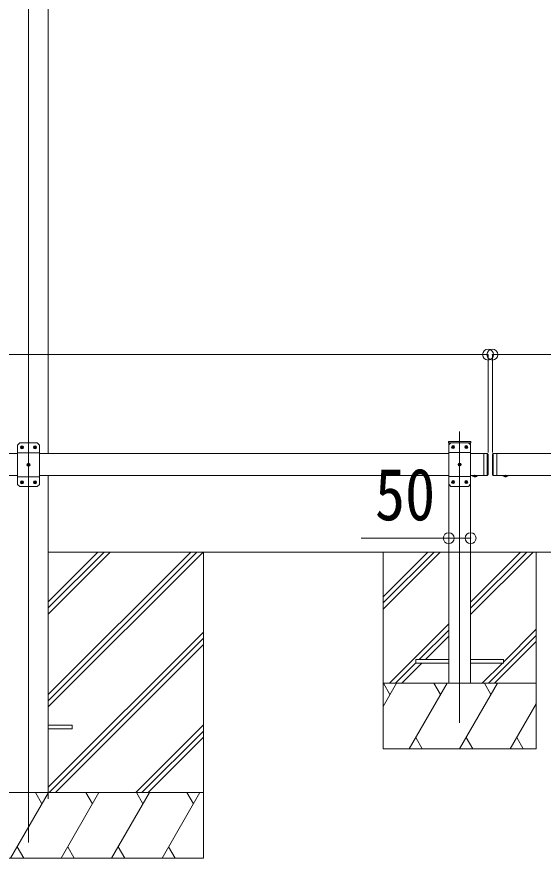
# Model space of a CAD drawing. Units: millimetres at full size; details may follow other scales. Extents: x -6988 to 7066, y -4877 to 4823.
# Drawn here: x 2466 to 3669, y -2418 to -494 of the extents above; entities that cross this region are included whole.
import ezdxf
from ezdxf.enums import TextEntityAlignment as Align

# ---------------------------------------------------------------- set-up
doc = ezdxf.new("R2010")
doc.units = ezdxf.units.MM
doc.header["$LTSCALE"] = 25
doc.header["$PDMODE"] = 32
doc.header["$PDSIZE"] = 25
for name, color, linetype, lineweight in [('0-0_0', 7, 'Continuous', 9), ('0-1_本体', 4, 'Continuous', 9), ('0-2_部品', 7, 'Continuous', 9), ('0-4_TABLE1', 3, 'Continuous', 9), ('0-5_DIM1', 3, 'Continuous', 9), ('0-8_PARTS2', 2, 'Continuous', 9), ('0-A_寸法', 6, 'Continuous', 9), ('0-B_EXTLINE', 6, 'Continuous', 9)]:
    doc.layers.add(name, color=color, linetype=linetype, lineweight=lineweight)
doc.styles.add('ＭＳ ゴシック', font='')
doc.styles.get('ＭＳ ゴシック').set_extended_font_data('MS Gothic')

msp = doc.modelspace()

# ---------------------------------------------------------------- linework, layer by layer
at = {"layer": '0-0_0'}
for p, q in [((2537.57, -1717.54), (3453.37, -1717.54)), ((2537.57, -2071.6), (2891.63, -1717.54)), ((2537.57, -2043.32), (2863.35, -1717.54)), ((2537.57, -2057.46), (2877.49, -1717.54)), ((2537.57, -1859.47), (2679.5, -1717.54)), ((2537.57, -1845.33), (2665.36, -1717.54)), ((2537.57, -1831.19), (2651.21, -1717.54)), ((2892.37, -1717.54), (2892.37, -2417.54)), ((3050.97, -1717.54), (3962.05, -1717.54)), ((4045.76, -1717.54), (3134.69, -1717.54)), ((3303.37, -1717.54), (3303.37, -2167.54)), ((3303.37, -1819.89), (3405.72, -1717.54)), ((3303.37, -1834.03), (3419.86, -1717.54)), ((3303.37, -1848.17), (3434, -1717.54)), ((3503.37, -1717.54), (3770.37, -1717.54)), ((3503.37, -1860.3), (3646.13, -1717.54)), ((3503.37, -1846.16), (3631.99, -1717.54)), ((3503.37, -1832.02), (3617.85, -1717.54)), ((3653.37, -2167.54), (3653.37, -1717.54)), ((3317.84, -2017.54), (3453.37, -1882.02)), ((2537.57, -2255.45), (2892.37, -1900.65)), ((3385.99, -1963.54), (3453.37, -1896.16)), ((3578.37, -1969.15), (3653.37, -1894.15)), ((2539.62, -2267.54), (2892.37, -1914.79)), ((3400.13, -1963.54), (3453.37, -1910.3)), ((3544.12, -2017.54), (3653.37, -1908.29)), ((3558.26, -2017.54), (3653.37, -1922.44)), ((2553.76, -2267.54), (2892.37, -1928.93)), ((3331.99, -2017.54), (3378.37, -1971.16)), ((3346.13, -2017.54), (3392.13, -1971.54)), ((3529.98, -2017.54), (3575.98, -1971.54)), ((3303.37, -2070.65), (3334.03, -2017.54)), ((3303.37, -2017.54), (3653.37, -2017.54)), ((3319.03, -2043.52), (3304.03, -2017.54)), ((3362.9, -2167.54), (3449.5, -2017.54)), ((3434.5, -2043.52), (3419.5, -2017.54)), ((3478.37, -2167.54), (3564.97, -2017.54)), ((3549.97, -2043.52), (3534.97, -2017.54)), ((3593.84, -2167.54), (3653.37, -2064.44)), ((2737.61, -2267.54), (2892.37, -2112.78)), ((2751.75, -2267.54), (2892.37, -2126.92)), ((2765.89, -2267.54), (2892.37, -2141.07)), ((3377.9, -2141.56), (3392.9, -2167.54)), ((3493.37, -2141.56), (3508.37, -2167.54)), ((3608.84, -2141.56), (3623.84, -2167.54)), ((3303.37, -2167.54), (3653.37, -2167.54)), ((2892.37, -2267.54), (2092.37, -2267.54)), ((2451.48, -2417.54), (2538.08, -2267.54)), ((2523.08, -2293.52), (2508.08, -2267.54)), ((2566.95, -2417.54), (2653.55, -2267.54)), ((2638.55, -2293.52), (2623.55, -2267.54)), ((2682.42, -2417.54), (2769.02, -2267.54)), ((2739.02, -2267.54), (2754.02, -2293.52)), ((2797.89, -2417.54), (2884.49, -2267.54)), ((2854.49, -2267.54), (2869.49, -2293.52)), ((2466.48, -2391.56), (2481.48, -2417.54)), ((2581.95, -2391.56), (2596.95, -2417.54)), ((2697.42, -2391.56), (2712.42, -2417.54)), ((2812.89, -2391.56), (2827.89, -2417.54)), ((2092.37, -2417.54), (2892.37, -2417.54))]:
    msp.add_line(p, q, dxfattribs=at)
at = {"layer": '0-1_本体'}
for p, q in [((2537.57, 194.85), (2537.57, -1492.54)), ((2537.57, -1542.54), (2537.57, -2281.53))]:
    msp.add_line(p, q, dxfattribs=at)
at = {"layer": '0-2_部品', "color": 4}
for p, q in [((3453.37, -1963.54), (3378.37, -1963.54)), ((3503.37, -1971.54), (3578.37, -1971.54)), ((2537.57, -2113.04), (2592.37, -2113.04)), ((2592.37, -2113.04), (2592.37, -2122.04)), ((2537.57, -2122.04), (2592.37, -2122.04))]:
    msp.add_line(p, q, dxfattribs=at)
for points in [[(3378.37, -1963.54), (3378.37, -1971.54), (3453.37, -1971.54)], [(3578.37, -1971.54), (3578.37, -1963.54), (3503.37, -1963.54)]]:
    msp.add_lwpolyline(points, dxfattribs=at)
at = {"layer": '0-4_TABLE1'}
for p, q in [((3453.37, -2017.54), (3453.37, -1467.54)), ((3503.37, -1467.54), (3453.37, -1467.54)), ((3503.37, -2017.54), (3503.37, -1467.54)), ((1067.37, -1492.54), (2467.37, -1492.54)), ((2517.37, -1492.54), (3453.37, -1492.54)), ((3503.37, -1492.54), (3533.37, -1492.54)), ((3563.37, -1492.54), (4060.37, -1492.54)), ((1067.37, -1542.54), (2467.37, -1542.54)), ((2517.37, -1542.54), (3453.37, -1542.54)), ((3503.37, -1542.54), (3533.37, -1542.54)), ((3563.37, -1542.54), (4060.37, -1542.54))]:
    msp.add_line(p, q, dxfattribs=at)
at = {"layer": '0-5_DIM1'}
for p, q in [((2472.37, -1468.07), (2467.37, -1473.07)), ((2467.37, -1473.07), (2467.37, -1563.07)), ((2512.37, -1468.07), (2472.37, -1468.07)), ((2476.11, -1477.65), (2475.27, -1477.65)), ((2478.63, -1478.49), (2479.47, -1478.49)), ((2506.11, -1477.65), (2505.27, -1477.65)), ((2508.63, -1478.49), (2509.47, -1478.49)), ((2512.37, -1468.07), (2517.37, -1473.07)), ((2517.37, -1563.07), (2517.37, -1473.07)), ((3453.07, -1467.54), (3453.17, -1465.49)), ((3503.67, -1467.54), (3453.07, -1467.54)), ((3458.37, -1467.54), (3453.37, -1472.54)), ((3453.37, -1472.54), (3453.37, -1562.54)), ((3502.56, -1464.54), (3454.17, -1464.54)), ((3498.37, -1467.54), (3458.37, -1467.54)), ((3462.11, -1477.12), (3461.27, -1477.12)), ((3464.63, -1477.96), (3465.47, -1477.96)), ((3492.11, -1477.12), (3491.27, -1477.12)), ((3494.63, -1477.96), (3495.47, -1477.96)), ((3498.37, -1467.54), (3503.37, -1472.54)), ((3503.37, -1562.54), (3503.37, -1472.54)), ((3503.67, -1467.54), (3503.56, -1465.49)), ((2517.37, -1490.77), (2467.37, -1490.77)), ((3503.37, -1490.24), (3453.37, -1490.24)), ((3533.37, -1492.54), (3533.37, -1542.54)), ((3533.37, -1492.54), (3541.37, -1492.54)), ((3541.37, -1492.54), (3541.37, -1542.54)), ((3543.37, -1494.54), (3541.37, -1492.54)), ((3543.37, -1494.54), (3543.37, -1540.54)), ((3553.37, -1494.54), (3553.37, -1540.54)), ((3555.37, -1492.54), (3555.37, -1542.54)), ((3563.37, -1492.54), (3563.37, -1542.54)), ((2491.11, -1517.65), (2490.27, -1517.65)), ((2493.63, -1518.49), (2494.47, -1518.49)), ((3477.11, -1517.12), (3476.27, -1517.12)), ((3479.63, -1517.96), (3480.47, -1517.96)), ((2517.37, -1545.37), (2467.37, -1545.37)), ((2476.11, -1557.65), (2475.27, -1557.65)), ((2506.11, -1557.65), (2505.27, -1557.65)), ((3503.37, -1544.84), (3453.37, -1544.84)), ((3462.11, -1557.12), (3461.27, -1557.12)), ((3464.63, -1557.96), (3465.47, -1557.96)), ((3492.11, -1557.12), (3491.27, -1557.12)), ((3494.63, -1557.96), (3495.47, -1557.96)), ((3507.47, -1542.54), (3519.27, -1542.54)), ((3507.47, -1542.54), (3507.47, -1543.05)), ((3507.47, -1543.05), (3519.27, -1543.05)), ((3510.87, -1542.54), (3515.87, -1542.54)), ((3519.27, -1542.54), (3519.27, -1543.05)), ((3533.37, -1542.54), (3541.37, -1542.54)), ((3543.37, -1540.54), (3541.37, -1542.54)), ((3553.37, -1540.54), (3555.37, -1542.54)), ((3555.37, -1542.54), (3565.37, -1542.54)), ((3589.27, -1542.54), (3577.47, -1542.54)), ((3577.47, -1542.54), (3577.47, -1543.05)), ((3589.27, -1542.54), (3577.47, -1542.54)), ((3577.47, -1542.54), (3577.47, -1543.05)), ((3589.27, -1543.05), (3577.47, -1543.05)), ((3589.27, -1543.05), (3577.47, -1543.05)), ((3585.87, -1542.54), (3580.87, -1542.54)), ((3585.87, -1542.54), (3580.87, -1542.54)), ((3589.27, -1542.54), (3589.27, -1543.05)), ((3589.27, -1542.54), (3589.27, -1543.05)), ((2472.37, -1568.07), (2467.37, -1563.07)), ((2472.37, -1568.07), (2512.37, -1568.07)), ((2478.63, -1558.49), (2479.47, -1558.49)), ((2508.63, -1558.49), (2509.47, -1558.49)), ((2512.37, -1568.07), (2517.37, -1563.07)), ((3458.37, -1567.54), (3453.37, -1562.54)), ((3458.37, -1567.54), (3498.37, -1567.54)), ((3498.37, -1567.54), (3503.37, -1562.54))]:
    msp.add_line(p, q, dxfattribs=at)
for points in [[(2475.27, -1477.65), (2475.27, -1478.49), (2476.11, -1478.49)], [(2477.79, -1476.81), (2477.79, -1475.97), (2476.95, -1475.97), (2476.95, -1476.81)], [(2476.95, -1479.33), (2476.95, -1480.17), (2477.79, -1480.17), (2477.79, -1479.33)], [(2479.47, -1478.49), (2479.47, -1477.65), (2478.63, -1477.65)], [(2505.27, -1477.65), (2505.27, -1478.49), (2506.11, -1478.49)], [(2507.79, -1476.81), (2507.79, -1475.97), (2506.95, -1475.97), (2506.95, -1476.81)], [(2506.95, -1479.33), (2506.95, -1480.17), (2507.79, -1480.17), (2507.79, -1479.33)], [(2509.47, -1478.49), (2509.47, -1477.65), (2508.63, -1477.65)], [(3461.27, -1477.12), (3461.27, -1477.96), (3462.11, -1477.96)], [(3463.79, -1476.28), (3463.79, -1475.44), (3462.95, -1475.44), (3462.95, -1476.28)], [(3462.95, -1478.8), (3462.95, -1479.64), (3463.79, -1479.64), (3463.79, -1478.8)], [(3465.47, -1477.96), (3465.47, -1477.12), (3464.63, -1477.12)], [(3491.27, -1477.12), (3491.27, -1477.96), (3492.11, -1477.96)], [(3493.79, -1476.28), (3493.79, -1475.44), (3492.95, -1475.44), (3492.95, -1476.28)], [(3492.95, -1478.8), (3492.95, -1479.64), (3493.79, -1479.64), (3493.79, -1478.8)], [(3495.47, -1477.96), (3495.47, -1477.12), (3494.63, -1477.12)], [(3553.37, -1494.54), (3555.37, -1492.54), (3565.37, -1492.54)], [(2490.27, -1517.65), (2490.27, -1518.49), (2491.11, -1518.49)], [(2492.79, -1516.81), (2492.79, -1515.97), (2491.95, -1515.97), (2491.95, -1516.81)], [(2491.95, -1519.33), (2491.95, -1520.17), (2492.79, -1520.17), (2492.79, -1519.33)], [(2494.47, -1518.49), (2494.47, -1517.65), (2493.63, -1517.65)], [(3476.27, -1517.12), (3476.27, -1517.96), (3477.11, -1517.96)], [(3478.79, -1516.28), (3478.79, -1515.44), (3477.95, -1515.44), (3477.95, -1516.28)], [(3477.95, -1518.8), (3477.95, -1519.64), (3478.79, -1519.64), (3478.79, -1518.8)], [(3480.47, -1517.96), (3480.47, -1517.12), (3479.63, -1517.12)], [(2475.27, -1557.65), (2475.27, -1558.49), (2476.11, -1558.49)], [(2477.79, -1556.81), (2477.79, -1555.97), (2476.95, -1555.97), (2476.95, -1556.81)], [(2479.47, -1558.49), (2479.47, -1557.65), (2478.63, -1557.65)], [(2505.27, -1557.65), (2505.27, -1558.49), (2506.11, -1558.49)], [(2507.79, -1556.81), (2507.79, -1555.97), (2506.95, -1555.97), (2506.95, -1556.81)], [(2509.47, -1558.49), (2509.47, -1557.65), (2508.63, -1557.65)], [(3461.27, -1557.12), (3461.27, -1557.96), (3462.11, -1557.96)], [(3463.79, -1556.28), (3463.79, -1555.44), (3462.95, -1555.44), (3462.95, -1556.28)], [(3465.47, -1557.96), (3465.47, -1557.12), (3464.63, -1557.12)], [(3491.27, -1557.12), (3491.27, -1557.96), (3492.11, -1557.96)], [(3493.79, -1556.28), (3493.79, -1555.44), (3492.95, -1555.44), (3492.95, -1556.28)], [(3495.47, -1557.96), (3495.47, -1557.12), (3494.63, -1557.12)], [(3510.92, -1545.25), (3512.22, -1542.59), (3513.37, -1541.98)], [(3515.82, -1545.25), (3514.52, -1542.59), (3513.37, -1541.98)], [(3580.92, -1545.26), (3582.22, -1542.59), (3583.37, -1541.98)], [(3580.92, -1545.26), (3582.22, -1542.59), (3583.37, -1541.98)], [(3585.82, -1545.26), (3584.52, -1542.59), (3583.37, -1541.98)], [(3585.82, -1545.26), (3584.52, -1542.59), (3583.37, -1541.98)], [(2476.95, -1559.33), (2476.95, -1560.17), (2477.79, -1560.17), (2477.79, -1559.33)], [(2506.95, -1559.33), (2506.95, -1560.17), (2507.79, -1560.17), (2507.79, -1559.33)], [(3462.95, -1558.8), (3462.95, -1559.64), (3463.79, -1559.64), (3463.79, -1558.8)], [(3492.95, -1558.8), (3492.95, -1559.64), (3493.79, -1559.64), (3493.79, -1558.8)]]:
    msp.add_lwpolyline(points, dxfattribs=at)
for centre in [(2477.37, -1478.07), (2507.37, -1478.07), (3463.37, -1477.54), (3493.37, -1477.54), (2492.37, -1518.07), (3478.37, -1517.54), (2477.37, -1558.07), (2507.37, -1558.07), (3463.37, -1557.54), (3493.37, -1557.54)]:
    msp.add_circle(centre, 3.5, dxfattribs=at)
for centre, radius, start, end in [((2476.11, -1476.81), 0.84, 270, 0), ((2476.11, -1479.33), 0.84, 0, 90), ((2478.63, -1476.81), 0.84, 180, 270), ((2478.63, -1479.33), 0.84, 90, 180), ((2506.11, -1476.81), 0.84, 270, 0), ((2506.11, -1479.33), 0.84, 0, 90), ((2508.63, -1476.81), 0.84, 180, 270), ((2508.63, -1479.33), 0.84, 90, 180), ((3454.17, -1465.54), 1, 90, 176.99994), ((3462.11, -1476.28), 0.84, 270, 0), ((3462.11, -1478.8), 0.84, 0, 90), ((3464.63, -1476.28), 0.84, 180, 270), ((3464.63, -1478.8), 0.84, 90, 180), ((3492.11, -1476.28), 0.84, 270, 0), ((3492.11, -1478.8), 0.84, 0, 90), ((3494.63, -1476.28), 0.84, 180, 270), ((3494.63, -1478.8), 0.84, 90, 180), ((3502.56, -1465.54), 1, 3.00011, 90), ((2491.11, -1516.81), 0.84, 270, 0), ((2491.11, -1519.33), 0.84, 0, 90), ((2493.63, -1516.81), 0.84, 180, 270), ((2493.63, -1519.33), 0.84, 90, 180), ((3477.11, -1516.28), 0.84, 270, 0), ((3477.11, -1518.8), 0.84, 0, 90), ((3479.63, -1516.28), 0.84, 180, 270), ((3479.63, -1518.8), 0.84, 90, 180), ((2476.11, -1556.81), 0.84, 270, 0), ((2478.63, -1556.81), 0.84, 180, 270), ((2506.11, -1556.81), 0.84, 270, 0), ((2508.63, -1556.81), 0.84, 180, 270), ((3462.11, -1556.28), 0.84, 270, 0), ((3462.11, -1558.8), 0.84, 0, 90), ((3464.63, -1556.28), 0.84, 180, 270), ((3464.63, -1558.8), 0.84, 90, 180), ((3492.11, -1556.28), 0.84, 270, 0), ((3492.11, -1558.8), 0.84, 0, 90), ((3494.63, -1556.28), 0.84, 180, 270), ((3494.63, -1558.8), 0.84, 90, 180), ((3513.37, -1537.62), 8.02, 222.61678, 317.38322), ((3583.37, -1537.62), 8.02, 222.61678, 317.38322), ((3583.37, -1537.62), 8.02, 222.61678, 317.38322), ((2476.11, -1559.33), 0.84, 0, 90), ((2478.63, -1559.33), 0.84, 90, 180), ((2506.11, -1559.33), 0.84, 0, 90), ((2508.63, -1559.33), 0.84, 90, 180)]:
    msp.add_arc(centre, radius, start, end, dxfattribs=at)
at = {"layer": '0-8_PARTS2'}
for p, q in [((2492.37, 368.47), (2492.37, -2381.53)), ((3478.37, -2108.09), (3478.37, -1442.05))]:
    msp.add_line(p, q, dxfattribs=at)
at = {"layer": '0-A_寸法'}
for p, q in [((-1458.63, -1266.06), (3543.37, -1266.06)), ((3553.37, -1266.06), (3553.37, -1489.85)), ((3553.37, -1266.06), (5691.37, -1266.06)), ((3503.37, -1685.78), (3453.37, -1685.78))]:
    msp.add_line(p, q, dxfattribs=at)
msp.add_point((3553.37, -1266.06), dxfattribs=at)
at = {"layer": '0-B_EXTLINE'}
for p, q in [((3543.37, -1266.06), (3543.37, -1489.85)), ((3453.37, -1685.78), (3253.37, -1685.78))]:
    msp.add_line(p, q, dxfattribs=at)
for p in [(3543.37, -1266.06), (3453.37, -1685.78), (3503.37, -1685.78)]:
    msp.add_point(p, dxfattribs=at)

# ---------------------------------------------------------------- texts
at = {"layer": '0-B_EXTLINE', "color": 7, "style": 'ＭＳ ゴシック', "width": 0.85}
msp.add_text('50', height=119.1, dxfattribs=at).set_placement((3284.62, -1680.78), align=Align.BOTTOM_LEFT)

doc.saveas('drawing.dxf')
